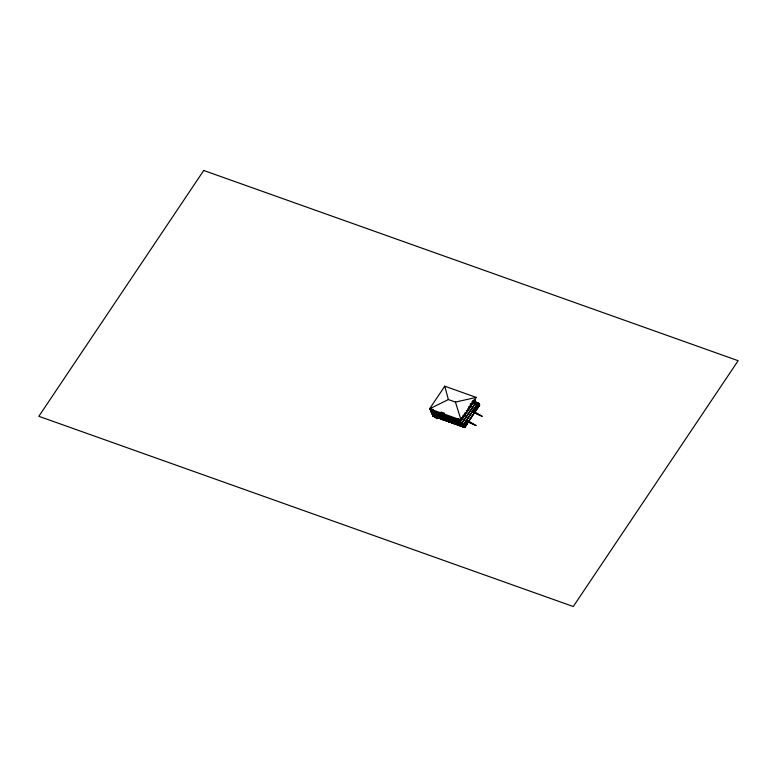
<?xml version="1.0" encoding="UTF-8"?>
<svg xmlns="http://www.w3.org/2000/svg" width="777" height="777" viewBox="0 0 777 777"><rect width="100%" height="100%" fill="white"/><g stroke="black" fill="none" stroke-linecap="round" stroke-linejoin="round"><path stroke-width="1.17" d="M431.682 409.071L430.72 410.518L459.275 420.678L459.935 422.193L431.458 411.975L431.857 410.217M433.372 415.821C434.664 408.11 431.284 421.726 435.081 413.296M460.042 420.25L459.935 422.037M459.897 422.096L460.295 420.338M464.403 426.835L465.132 423.329L464.442 426.767M464.656 426.923L465.394 423.465M461.392 425.913C454.652 408.333 458.119 427.34 464.695 427.01L464.005 425.456L466.025 424.873L465.268 422.97L466.297 424.621L466.754 420.979M466.258 424.524L466.734 420.93M474.776 411.985L475.213 408.304L474.737 411.897M475.233 408.343L474.776 411.829M476.388 409.43L476.806 405.779L476.34 409.498M479.322 405.06L477.311 405.633L477.952 407.255L478.447 403.554L476.456 404.011M477.952 407.099L478.7 403.642M472.338 403.234L473.047 400.893M472.61 403.146L473.3 400.981L474.524 400.291L476.301 403.7M429.564 408.848L448.368 399.563L455.439 402.078L461.082 420.066L429.564 408.848L444.765 386.198L476.282 397.416L458.469 424.038M430.74 410.557L431.711 409.12M430.992 410.577L458.896 420.833M432.012 409.188L431.002 410.946L433.517 411.431L431.177 410.596L431.925 412.257M433.954 413.228L431.245 410.703L433.935 413.179M431.458 411.975L433.168 410.052L431.07 410.606L433.042 410.081M431.546 412.412L433.09 409.547M431.361 412.412L433.294 409.401M431.575 412.49L433.449 411.489M431.769 412.49L433.469 411.538M433.556 411.859L436.528 414.18L435.887 412.606L433.527 411.81L436.072 412.334L436.878 414.306M433.343 412.83L432.4 414.316L434.702 413.84M433.673 412.946L432.498 414.568L460.557 424.592M432.77 414.743L435.635 417.035M434.197 413.063L433.333 411.693L431.73 412.393M436.072 412.334L434.265 413.374L433.517 411.431M434.945 413.16L432.983 416.093L464.549 427.418L463.578 425.631L467.162 420.678L465.394 423.31M433.207 416.171L435.198 413.315M435.198 415.239L433.459 416.181L435.13 415.297M433.945 415.394L435.256 413.442M436.101 412.762L438.626 413.247L439.432 415.219M439.131 414.743C431.206 408.517 442.2 418.308 438.422 413.587L436.907 414.238M433.391 416.151L435.178 415.19L436.198 417.404L438.257 414.432M436.645 413.859L433.644 411.849M435.528 416.919L433.547 415.918L435.101 415.248M435.858 416.822L434.994 415.452M435.916 417.132L437.684 416.2L436.101 416.831L438.189 417.939M436.732 416.307L438.024 414.326M438.247 414.403L436.208 417.327M442.084 415.87L441.181 414.16L438.84 413.325L441.86 415.792M438.772 413.714L441.637 416.006M440.472 415.297L438.51 418.22L437.548 416.365L435.946 417.064L437.733 416.093L438.539 418.065M437.762 416.521L438.694 417.832M440.637 418.735L437.869 416.559L440.86 418.521L438.655 417.744L440.209 417.064M439.306 414.889L438.442 413.519L436.839 414.219L438.578 413.354M439.374 415.19L441.132 414.258L441.987 416.122L443.667 415.122L444.541 417.035M438.082 417.822L435.45 415.374M438.247 418.055L440.2 415.093M438.519 418.249L440.413 415.171M439.461 415.151L441.181 414.16M441.21 414.578L443.735 415.064L444.191 416.909L443.55 415.336L441.948 416.035L443.686 415.171M442.472 415.928L440.462 418.92L442.647 416.064M442.589 415.948L440.413 418.793M440.812 418.871L440.103 417.268L438.5 417.977L440.277 417.006L441.093 418.978L442.764 417.977L443.648 419.881M441.093 418.978L442.783 418.016M442.016 416.054L443.735 415.064M446.814 417.841L446.105 416.239L443.949 415.141L446.289 415.977L447.096 417.948M443.764 415.491L446.862 417.492L444.9 420.503M442.608 418.201L441.054 418.881L442.832 417.919L443.803 419.658M442.871 418.337L445.852 420.668M444.172 416.86L441.462 414.335L444.153 416.822M444.813 416.841L442.637 419.697L444.658 416.715L446.221 416.035L447.028 417.919L448.611 417.171M442.725 419.726L444.765 416.725M443.191 419.648L440.559 417.191M446.076 420.464L445.386 418.822L443.667 419.813L445.338 418.929M444.57 416.967L446.289 415.977M446.319 416.404L448.844 416.88L449.65 418.852M446.717 417.414L444.823 420.503M444.852 420.406L446.862 417.492M447.028 417.919L448.776 416.938M451.029 422.513L450.32 420.911L448.717 421.61L447.873 419.794L446.134 420.775L445.318 418.881L443.764 419.561L445.745 420.551L442.958 418.327M451.427 418.22L452.204 419.765L451.398 417.793L448.873 417.307L451.214 418.143M448.892 418.191L447.144 421.192M449.349 418.385L446.416 416.394M448.659 417.152L449.368 418.754L446.571 416.161M449.582 418.832L451.35 417.9M445.512 419.24L448.368 421.484L445.668 419.007M448.407 421.581L445.687 419.056M448.63 421.367L447.766 419.998M447.94 419.735L448.756 421.707L450.446 420.745M449.679 418.784L451.32 417.851L449.766 418.531M448.756 421.707L448.164 419.813M449.611 418.764L451.398 417.793M451.068 418.968L449.378 422.096M450.534 421.066L451.466 422.377L433.119 415.889M448.96 417.298L451.816 419.541L449.125 417.064M452.078 419.434L451.214 418.065M450.922 422.397L448.222 419.92L451.184 422.28M451.243 422.591L452.981 421.61L452.243 421.979M453.244 419.735L451.33 422.785L453.515 419.939M451.612 417.871L453.953 418.706L452.233 419.697M451.418 422.824L453.457 419.813M458.828 420.813L457.274 421.484L456.497 419.609L453.982 419.124L456.322 419.959M454.098 419.162L456.963 421.455L454.069 419.114M453.069 421.93L453.671 423.164M453.768 418.968C457.449 424.213 446.697 413.335 454.37 420.454M454.691 420.648L456.429 419.667L457.313 421.581L458.848 420.862L459.867 419.104M455.516 420.571L453.739 423.669L452.874 421.814M453.593 423.591L455.633 420.59M455.681 420.707L453.719 423.64L453.049 421.552L453.865 423.523L455.38 422.746L456.138 424.329L464.656 427.078L463.947 425.475L460.732 424.66M454.788 420.6L456.497 419.609M456.536 420.036L461.353 420.085M453.885 423.455L455.604 422.465L456.507 424.174M455.419 422.805C457.226 426.592 460.042 421.26 456.439 424.359M455.643 422.882L456.575 424.203M457.585 421.289L455.691 424.368L457.808 421.357M455.681 424.339L457.731 421.357M461.062 420.056C459.537 422.28 454.817 417.88 457.468 421.348M459.217 420.697L460.198 419.221M473.339 401.33L476.078 403.904L475.388 402.35L472.989 401.204M458.197 423.795L459.129 425.106M473.28 401.223L473.873 403.117L475.621 402.059L473.28 401.223L474.028 402.884M458.284 423.786L461.179 426.126M461.014 419.968L459.411 422.251L456.643 420.075L459.479 422.27M462.568 417.667L461.616 417.939C464.889 416.054 459.44 422.659 461.868 418.026L462.81 417.754M462.859 417.366L464.151 415.297L464.656 415.481L463.461 415.608M464.452 415.005C467.783 409.838 464.345 415.044 465.986 413.014M466.035 412.636L467.657 410.683M467.832 410.266L468.997 408.226M469.211 407.906L470.58 405.866M470.386 404.118L471.047 405.633L472.163 403.496M472.358 403.049C475.903 394.25 473.999 407.284 478.574 403.273M457.799 424.99L474.893 400.097M457.983 425.155L474.465 399.796M460.295 421.94L471.231 405.633M458.624 425.213L455.885 422.639M473.523 403.001L479.662 405.089L478.855 403.253L475.815 402.175L478.758 403.545L477.263 405.701M458.848 425.009L457.983 423.64M458.139 423.407L459.149 425.038M475.757 402.564L477.593 403.525M476.34 404.04L478.554 403.234L479.564 405.021L473.679 402.768M479.652 405.06L464.607 427.535L463.655 425.369L461.538 426.252L458.313 418.589M467.667 422.571L466.695 419.425L468.142 421.882L475.339 425.223M473.873 412.529L473.135 409.829L474.582 412.276L473.873 412.529L481.507 416.025M477.418 404.157L462.198 426.66L477.301 404.147M479.341 404.778L474.368 412.198L473.659 410.596L478.632 403.176L479.36 405.147L476.981 405.594M475.485 408.284L477.243 405.652M461.693 426.019L460.926 424.359L464.024 425.505L465.112 423.203L465.812 424.883M473.747 410.343L475.194 408.178L475.893 409.858M465.18 423.232L466.064 424.97L464.18 427.156L460.848 424.698M466.006 424.436L467.375 422.397L465.365 422.97L467.715 422.513L466.948 420.6M466.695 419.425L467.871 422.28L466.423 419.823M474.485 411.8L475.854 409.761L473.844 410.343L474.524 411.975M476.097 409.411L477.797 407.488M477.7 407.012L479.118 404.662M467.647 422.202L464.199 427.204L463.51 425.65L461.499 426.165M464.607 427.535L479.477 404.914M464.384 427.457L479.564 404.856M464.607 415.627L465.549 413.898M473.319 400.913L474.582 400.194M436.995 413.986L438.558 413.306M439.549 414.889L441.113 414.219M439.393 415.122L440.957 414.452M475.543 402.117L473.989 402.797L476.214 403.622M475.388 402.35L473.834 403.03L475.573 402.165M444.502 416.938L446.066 416.268M443.609 419.794L445.163 419.114L445.92 420.697M447.873 419.794L446.319 420.464L448.523 421.251M453.923 418.735L454.759 420.668L453.953 418.706L452.165 419.667L453.904 418.803M450.427 420.697L448.873 421.377L451.078 422.164M454.72 420.58L456.274 419.901M451.272 422.523L452.826 421.843L451.33 422.542M458.984 420.58L457.43 421.26L459.003 420.629M455.536 422.523L453.982 423.193L456.186 423.98L453.331 421.736L456.118 423.96M458.09 423.426L456.536 424.106L458.731 424.893M456.371 424.339L458.158 423.368L459.061 425.087L461.285 425.796M459.081 425.019L460.644 424.339M458.925 425.242L460.712 424.281L432.371 414.277M431.798 412.422L433.313 411.771M434.353 413.325L435.868 412.674L436.528 414.18M438.723 417.764L440.229 417.113M446.241 416.083L444.726 416.734L443.949 415.141M447.28 417.647L448.795 416.987M447.125 417.88L448.844 416.88L446.299 416.355M448.776 421.629L450.495 420.639L451.495 422.746M456.458 419.716L454.943 420.367L454.166 418.784M454.04 423.222L455.555 422.562M458.993 425.272L460.664 424.388M430.837 410.557L432.876 410.023L430.817 410.518M472.416 403.584L471.134 403.739M469.803 406.196L470.745 405.924M477.078 405.594L479.36 405.147M467.968 408.469L469.162 408.284M477.418 407.43L475.699 408.11M466.375 410.839L467.327 410.567M467.579 410.654L466.627 410.926L467.618 410.596M465.734 412.927L464.792 413.209L465.782 412.869M474.096 410.431L476.068 409.916M464.151 415.297L463.199 415.569L464.19 415.239M464.403 415.384L463.451 415.656L462.82 417.278M461.227 420.114L459.275 420.678L461.305 420.153M466.006 424.592L465.549 423.077L467.589 422.542M465.734 424.854L463.782 425.417L466.064 424.97M464.024 425.505L465.986 424.941M432.478 414.267L434.819 413.811M470.833 405.953L469.813 406.138L469.172 407.808M479.069 404.972L477.059 405.545L477.991 407.197M476.738 407.731L475.446 407.944L476.126 409.576M477.719 407.459L475.349 407.944L476.146 409.945M465.617 423.057L467.628 422.484M476.379 403.982L478.399 403.467M461.655 425.932L463.665 425.417M461.577 426.185L463.539 425.689M455.439 402.078L476.282 397.416M478.282 404.37L476.534 403.749L474.864 400.019M473.834 403.389L477.204 404.584M471.153 403.69L470.755 405.448M476.116 409.45L475.641 408.051L477.67 407.517L477.088 405.885M469.191 407.857L468.793 406.488M473.659 410.596L474.485 411.956M463.383 415.316L464.374 415.666M463.315 415.413L464.306 415.763M467.064 420.969L467.424 422.484M441.103 412.014L444.395 413.179M467.705 421.726L476.34 425.563M460.285 420.386L459.644 422.008L456.779 419.794M436.082 412.713L438.442 413.597M441.19 414.539L443.55 415.413M451.408 418.172L453.768 419.056M448.038 417.579L451.272 418.735M431.322 412.334L459.838 422.542M441.21 418.648L443.298 419.765L440.404 417.424M433.294 416.016L464.937 427.544L466.831 424.213M433.071 416.287L429.836 408.449L433.207 416.336M460.023 425.883L475.31 403.535M482.517 416.365L474.31 412.684L473.135 409.829M480.235 415.306L473.455 410.955M474.067 424.504L467.288 420.153M436.907 418.686L433.42 416.326L430.458 409.45M475.738 402.515L479.04 404.924M461.004 424.465L464.316 426.874M473.183 401.563L476.039 403.817M451.699 418.026L454.458 420.202M455.73 422.873L458.576 425.126M453.176 421.969L456.021 424.213M443.861 415.481L446.707 417.725L443.881 415.53M450.621 421.056L453.477 423.3M438.927 413.481L441.53 415.889L438.752 413.665M436.198 412.752L439.044 414.996M431.264 410.751L434.022 412.927M438.034 416.326L440.792 418.502M437.849 416.511L440.705 418.754M438.15 417.851L435.392 415.268L436.14 416.928M435.596 416.938L432.838 414.355L433.585 416.016M479.458 405.39L477.437 408.411M478.409 403.38L479.166 405.05M477.272 404.234L462.432 426.767M471.892 401.719L472.591 403.321M470.299 404.089L471.008 405.691M456.322 419.881L457.031 421.484M451.165 418.084L451.855 419.638M449.057 416.958L449.805 418.618M446.503 416.054L447.251 417.715M445.609 418.9L446.357 420.561M441.394 414.238L442.142 415.899M442.657 418.181L443.366 419.784M438.84 413.325L439.588 414.986M438.82 413.364L439.529 414.967M440.054 417.298L440.695 419.026M436.285 412.412L437.033 414.073M437.5 416.385L438.306 418.181M433.731 411.509L434.479 413.17M444.765 386.198L448.368 399.563M203.729 170.474L38.85 416.297L573.271 606.526L738.15 360.703L203.729 170.474M440.501 417.084L441.181 418.716L440.501 417.084M450.777 420.823L453.632 423.067L450.777 420.823M475.242 403.389L460.11 425.913L475.262 403.418M447.717 420.027L446.163 420.697L447.737 420.066"/></g></svg>
